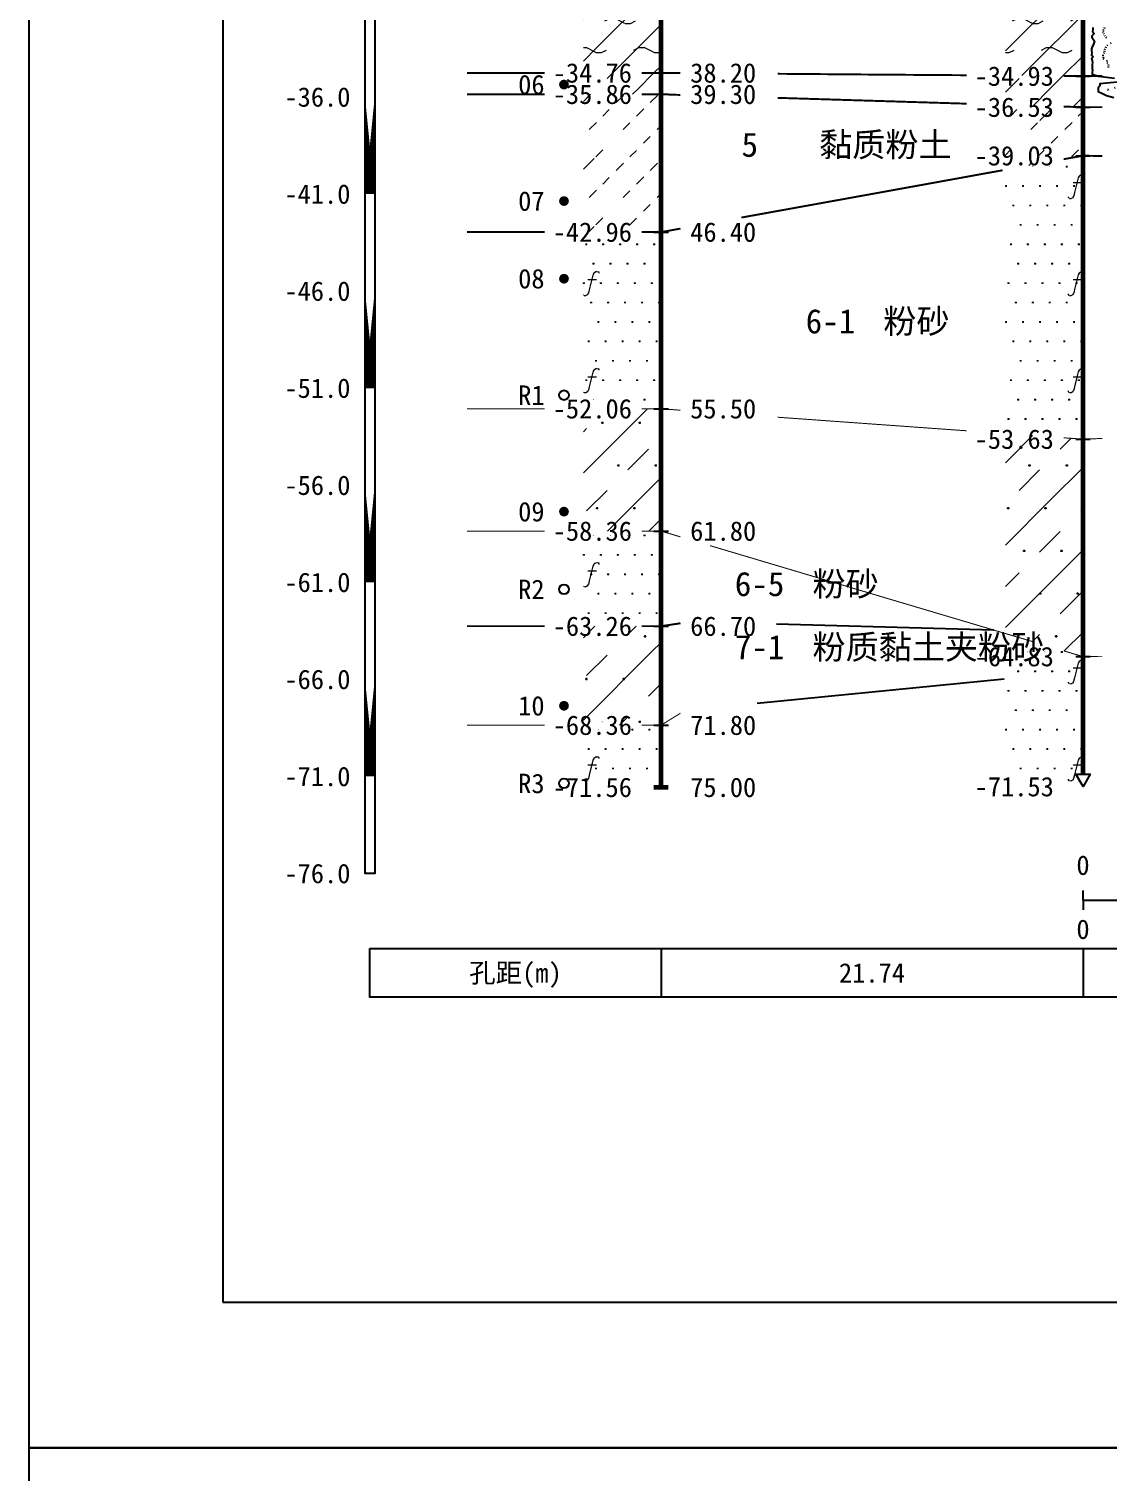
# Model space of a CAD drawing. Extents: x -37 to 3540, y -1485 to 297.
# Drawn here: x -37.4 to 73.8, y -299.5 to -150.8 of the extents above; entities that cross this region are included whole.
import ezdxf
from ezdxf.enums import TextEntityAlignment as Align

# ---------------------------------------------------------------- set-up
doc = ezdxf.new("R2010")
doc.units = 0
doc.linetypes.add('DOT', pattern=[6.35, 0, -6.35])
doc.layers.get('0').update_dxf_attribs({"linetype": 'CONTINUOUS'})
for name, color, linetype in [('CURVE', 200, 'CONTINUOUS'), ('FRAME', 7, 'CONTINUOUS'), ('HOLE', 41, 'CONTINUOUS'), ('RULER', 7, 'CONTINUOUS'), ('SAMPLE', 1, 'CONTINUOUS'), ('STRATUM', 241, 'CONTINUOUS')]:
    doc.layers.add(name, color=color, linetype=linetype)
doc.layers.add('HATCH', color=7, linetype='CONTINUOUS', lineweight=13)
doc.styles.add('ST', font='')
doc.styles.get('ST').set_extended_font_data('SimSun')
pattern_1 = [(45, (80.522, -297), (-2.12132, 2.12132), [10, 0]), (26.565, (81.596, -297.2536), (5.999823, 5.999812), [0.567, -12.849]), (0, (81.029, -297.2536), (0, 6), [0.567, -5.433]), (26.565, (78.9406, -297), (5.999823, 5.999812), [0.567, -12.849]), (0, (79.448, -296.7464), (0, 6), [0.567, -5.433]), (153.435, (81.029, -297.2536), (-5.999818, -5e-06), [1.134, -12.2826]), (26.565, (84.596, -294.2536), (5.999823, 5.999812), [0.567, -12.849]), (0, (84.029, -294.2536), (0, 6), [0.567, -5.433]), (26.565, (81.9406, -294), (5.999823, 5.999812), [0.567, -12.849]), (0, (82.448, -293.7464), (0, 6), [0.567, -5.433]), (153.435, (84.029, -294.2536), (-5.999818, -5e-06), [1.134, -12.2826])]
pattern_2 = [(45, (80.522, -297), (-4.24264, 4.24264), [10, 0]), (45, (81.583, -300.182), (-2.12132, 6.36396), [3, -3])]
pattern_3 = [(45, (80.522, -297), (-6e-07, 6.99998), [0.9473, -8.9522]), (45, (81.922, -295.6), (-6e-07, 6.99998), [0.9869, -8.9126]), (45, (83.322, -294.2), (-6e-07, 6.99998), [1.06018, -8.8393]), (45, (84.722, -292.8), (-6e-07, 6.99998), [0.94918, -8.95032]), (45, (86.122, -291.4), (-6e-07, 6.99998), [1.0365, -8.863]), (45, (84.022, -297), (-6e-07, 6.99998), [1.01335, -8.88615]), (45, (85.422, -295.6), (-6e-07, 6.99998), [1.07896, -12.12037]), (45, (86.822, -294.2), (-6e-07, 6.99998), [0.99882, -8.90067]), (45, (81.222, -292.8), (-4e-07, 6.99998), [1.05533, -8.84416]), (45, (82.622, -291.4), (-4e-07, 6.99998), [1.0365, -8.863])]
pattern_4 = [(82.875, (79.6873, -298.206), (0.000369, 10.000176), [0.0893, -80.5337]), (143.13, (79.7883, -298.2818), (-29.999964, 20.000054), [0.12627, -49.87373]), (172.875, (79.9655, -298.304), (-70.000246, 9.99966), [0.17857, -80.44443]), (206.565, (80.144, -298.2147), (-9.9997, -9.99969), [0.19954, -22.16046]), (243.435, (80.233, -298.0363), (9e-06, -9.9997), [0.19954, -22.16146]), (255.964, (80.3225, -297.679), (-0.0002, -9.9995), [0.36813, -40.86287]), (255.964, (80.6325, -296.439), (-0.0002, -9.9995), [1.2784, -39.9526]), (255.964, (80.701, -296.165), (-0.0002, -9.9995), [0.28235, -40.94865]), (216.87, (80.8912, -295.9108), (-9.999982, -10.000018), [0.12627, -49.87373]), (243.435, (80.7902, -295.9865), (9e-06, -9.9997), [0.19954, -22.16146]), (206.565, (81.0697, -295.8215), (-9.9997, -9.99969), [0.19954, -22.16046]), (172.875, (81.2469, -295.8437), (-70.000246, 9.99966), [0.17857, -80.44443]), (143.13, (81.348, -295.9194), (-29.999964, 20.000054), [0.12627, -49.87373]), (82.875, (81.3368, -296.008), (0.000369, 10.000176), [0.0893, -80.5337]), (0, (80.192, -296.66), (0, 10), [0.89286, -9.10714]), (0, (80.5469, -297), (1, 2), [0, -1.75]), (0, (80.5219, -296.975), (1, 2), [0, -1.75]), (0, (80.5219, -297), (1, 2), [0, -1.75]), (0, (80.4969, -297), (1, 2), [0, -1.75]), (0, (80.5219, -297.025), (1, 2), [0, -1.75])]
pattern_5 = [(82.875, (78.6857, -299.6533), (0.00081, 22.00039), [0.1964, -177.1742]), (143.13, (78.908, -299.82), (-65.99992, 44.00012), [0.2778, -109.7222]), (172.875, (79.2978, -299.8687), (-154.00054, 21.99925), [0.3929, -176.9777]), (206.565, (79.69, -299.672), (-21.99935, -21.9993), [0.439, -48.753]), (243.435, (79.887, -299.28), (2e-05, -21.9993), [0.439, -48.7552]), (255.964, (80.083, -298.494), (-0.00044, -21.9989), [0.8099, -89.8983]), (255.964, (80.765, -295.7656), (-0.00044, -21.9989), [2.8124, -87.8958]), (255.964, (80.916, -295.163), (-0.00044, -21.9989), [0.6212, -90.087]), (216.87, (81.3345, -294.6037), (-21.99996, -22.00004), [0.2778, -109.7222]), (243.435, (81.112, -294.77), (2e-05, -21.9993), [0.439, -48.7552]), (206.565, (81.727, -294.407), (-21.99935, -21.9993), [0.439, -48.753]), (172.875, (82.117, -294.456), (-154.00054, 21.99925), [0.3929, -176.9777]), (143.13, (82.339, -294.6228), (-65.99992, 44.00012), [0.2778, -109.7222]), (82.875, (82.3148, -294.8177), (0.00081, 22.00039), [0.1964, -177.1742]), (0, (79.796, -296.252), (0, 22), [1.9643, -20.0357]), (0, (80.577, -297), (2.2, 4.4), [0, -3.85]), (0, (80.522, -296.945), (2.2, 4.4), [0, -3.85]), (0, (80.522, -297), (2.2, 4.4), [0, -3.85]), (0, (80.467, -297), (2.2, 4.4), [0, -3.85]), (0, (80.522, -297.055), (2.2, 4.4), [0, -3.85])]

# ---------------------------------------------------------------- blocks, each defined once
blk = doc.blocks.new('SampleSoilUndisturbed')
at = {"const_width": 0.5}
blk.add_lwpolyline([(-0.25, 0, 1), (0.25, 0, 1)], format="xyb", close=True, dxfattribs=at)
blk = doc.blocks.new('SampleSoilDisturbed')
blk.add_circle((0, 0), 0.5)

msp = doc.modelspace()

# ---------------------------------------------------------------- hatches: boundary and pattern name
at = {"layer": 'HATCH'}
h = msp.add_hatch(dxfattribs=at)
h.set_pattern_fill('YNNT', color=251, style=0)
h.set_pattern_definition(pattern_1)
h.paths.add_polyline_path([(27.74, -140.15), (19.74, -140.15), (19.74, -155.35), (27.74, -155.35)])
h.paths.add_polyline_path([(15.67, -156.84), (25.22, -156.84), (25.22, -153.91), (15.67, -153.91)], flags=9)
h.paths.add_polyline_path([(15.67, -141.64), (25.22, -141.64), (25.22, -138.71), (15.67, -138.71)], flags=9)
h = msp.add_hatch(dxfattribs=at)
h.set_pattern_fill('YNNT', color=251, style=0)
h.set_pattern_definition(pattern_1)
h.paths.add_polyline_path([(71.21, -144.68), (63.21, -143.85), (63.21, -155.62), (71.21, -155.68)])
h.paths.add_polyline_path([(59.14, -157.17), (68.7, -157.17), (68.7, -154.24), (59.14, -154.24)], flags=9)
h.paths.add_polyline_path([(59.14, -146.17), (68.7, -146.17), (68.7, -143.24), (59.14, -143.24)], flags=9)
h = msp.add_hatch(dxfattribs=at)
h.set_pattern_fill('FZNT', color=32, style=0)
h.set_pattern_definition(pattern_2)
h.paths.add_polyline_path([(27.74, -155.35), (19.74, -155.35), (19.74, -157.55), (27.74, -157.55)])
h.paths.add_polyline_path([(15.67, -159.04), (25.22, -159.04), (25.22, -156.11), (15.67, -156.11)], flags=9)
h.paths.add_polyline_path([(15.67, -156.84), (25.22, -156.84), (25.22, -153.91), (15.67, -153.91)], flags=9)
h = msp.add_hatch(dxfattribs=at)
h.set_pattern_fill('FZNT', color=32, style=0)
h.set_pattern_definition(pattern_2)
h.paths.add_polyline_path([(71.21, -155.68), (63.21, -155.62), (63.21, -158.64), (71.21, -158.88)])
h.paths.add_polyline_path([(59.14, -160.37), (68.7, -160.37), (68.7, -157.44), (59.14, -157.44)], flags=9)
h.paths.add_polyline_path([(59.14, -157.17), (68.7, -157.17), (68.7, -154.24), (59.14, -154.24)], flags=9)
h = msp.add_hatch(dxfattribs=at)
h.set_pattern_fill('NZFT', color=52, style=0)
h.set_pattern_definition(pattern_3)
h.paths.add_polyline_path([(27.74, -157.55), (19.74, -157.55), (19.74, -171.75), (27.74, -171.75)])
h.paths.add_polyline_path([(15.67, -173.24), (25.22, -173.24), (25.22, -170.31), (15.67, -170.31)], flags=9)
h.paths.add_polyline_path([(15.67, -159.04), (25.22, -159.04), (25.22, -156.11), (15.67, -156.11)], flags=9)
h = msp.add_hatch(dxfattribs=at)
h.set_pattern_fill('NZFT', color=52, style=0)
h.set_pattern_definition(pattern_3)
h.paths.add_polyline_path([(71.21, -158.88), (63.21, -158.64), (63.21, -165.33), (71.21, -163.88)])
h.paths.add_polyline_path([(59.14, -165.37), (68.7, -165.37), (68.7, -162.44), (59.14, -162.44)], flags=9)
h.paths.add_polyline_path([(59.14, -160.37), (68.7, -160.37), (68.7, -157.44), (59.14, -157.44)], flags=9)
h = msp.add_hatch(dxfattribs=at)
h.set_pattern_fill('FS', color=142, style=0)
h.set_pattern_definition(pattern_4)
h.paths.add_polyline_path([(71.21, -163.88), (63.21, -165.33), (63.21, -192.51), (71.21, -193.08)])
h.paths.add_polyline_path([(59.14, -194.57), (68.7, -194.57), (68.7, -191.64), (59.14, -191.64)], flags=9)
h.paths.add_polyline_path([(59.14, -165.37), (68.7, -165.37), (68.7, -162.44), (59.14, -162.44)], flags=9)
h = msp.add_hatch(dxfattribs=at)
h.set_pattern_fill('FS', color=142, style=0)
h.set_pattern_definition(pattern_4)
h.paths.add_polyline_path([(27.74, -171.75), (19.74, -171.75), (19.74, -189.95), (27.74, -189.95)])
h.paths.add_polyline_path([(15.67, -191.44), (25.22, -191.44), (25.22, -188.51), (15.67, -188.51)], flags=9)
h.paths.add_polyline_path([(15.67, -173.24), (25.22, -173.24), (25.22, -170.31), (15.67, -170.31)], flags=9)
h = msp.add_hatch(dxfattribs=at)
h.set_pattern_fill('FZNT', color=32, style=0)
h.set_pattern_definition(pattern_2)
h.paths.add_polyline_path([(27.74, -189.95), (19.74, -189.95), (19.74, -202.55), (27.74, -202.55)])
h.paths.add_polyline_path([(15.67, -204.04), (25.22, -204.04), (25.22, -201.11), (15.67, -201.11)], flags=9)
h.paths.add_polyline_path([(15.67, -191.44), (25.22, -191.44), (25.22, -188.51), (15.67, -188.51)], flags=9)
h = msp.add_hatch(dxfattribs=at)
h.set_pattern_fill('FS', color=32, scale=2.2, style=0)
h.set_pattern_definition(pattern_5)
h.paths.add_polyline_path([(27.74, -189.95), (19.74, -189.95), (19.74, -202.55), (27.74, -202.55)])
h.paths.add_polyline_path([(15.67, -204.04), (25.22, -204.04), (25.22, -201.11), (15.67, -201.11)], flags=9)
h.paths.add_polyline_path([(15.67, -191.44), (25.22, -191.44), (25.22, -188.51), (15.67, -188.51)], flags=9)
h = msp.add_hatch(dxfattribs=at)
h.set_pattern_fill('FZNT', color=32, style=0)
h.set_pattern_definition(pattern_2)
h.paths.add_polyline_path([(71.21, -193.08), (63.21, -192.51), (63.21, -213.1), (71.21, -215.48)])
h.paths.add_polyline_path([(42.52, -216.94), (69.2, -216.94), (69.2, -211.99), (42.52, -211.99)], flags=9)
h.paths.add_polyline_path([(59.14, -194.57), (68.7, -194.57), (68.7, -191.64), (59.14, -191.64)], flags=9)
h = msp.add_hatch(dxfattribs=at)
h.set_pattern_fill('FS', color=32, scale=2.2, style=0)
h.set_pattern_definition(pattern_5)
h.paths.add_polyline_path([(71.21, -193.08), (63.21, -192.51), (63.21, -213.1), (71.21, -215.48)])
h.paths.add_polyline_path([(42.52, -216.94), (69.2, -216.94), (69.2, -211.99), (42.52, -211.99)], flags=9)
h.paths.add_polyline_path([(59.14, -194.57), (68.7, -194.57), (68.7, -191.64), (59.14, -191.64)], flags=9)
h = msp.add_hatch(dxfattribs=at)
h.set_pattern_fill('FS', color=142, style=0)
h.set_pattern_definition(pattern_4)
h.paths.add_polyline_path([(27.74, -202.55), (19.74, -202.55), (19.74, -212.35), (27.74, -212.35)])
h.paths.add_polyline_path([(15.67, -213.84), (25.22, -213.84), (25.22, -210.91), (15.67, -210.91)], flags=9)
h.paths.add_polyline_path([(15.67, -204.04), (25.22, -204.04), (25.22, -201.11), (15.67, -201.11)], flags=9)
h = msp.add_hatch(dxfattribs=at)
h.set_pattern_fill('FZNT', color=32, style=0)
h.set_pattern_definition(pattern_2)
h.paths.add_polyline_path([(27.74, -212.35), (19.74, -212.35), (19.74, -222.55), (27.74, -222.55)])
h.paths.add_polyline_path([(15.67, -224.04), (25.22, -224.04), (25.22, -221.11), (15.67, -221.11)], flags=9)
h.paths.add_polyline_path([(15.67, -213.84), (25.22, -213.84), (25.22, -210.91), (15.67, -210.91)], flags=9)
h = msp.add_hatch(dxfattribs=at)
h.set_pattern_fill('FS', color=32, scale=2.2, style=0)
h.set_pattern_definition(pattern_5)
h.paths.add_polyline_path([(27.74, -212.35), (19.74, -212.35), (19.74, -222.55), (27.74, -222.55)])
h.paths.add_polyline_path([(15.67, -224.04), (25.22, -224.04), (25.22, -221.11), (15.67, -221.11)], flags=9)
h.paths.add_polyline_path([(15.67, -213.84), (25.22, -213.84), (25.22, -210.91), (15.67, -210.91)], flags=9)
h = msp.add_hatch(dxfattribs=at)
h.set_pattern_fill('FS', color=142, style=0)
h.set_pattern_definition(pattern_4)
h.paths.add_polyline_path([(71.21, -215.48), (63.21, -213.1), (63.21, -228.88), (71.21, -228.88), (70.46, -227.58), (71.21, -227.58)])
h.paths.add_polyline_path([(42.52, -216.94), (69.2, -216.94), (69.2, -211.99), (42.52, -211.99)], flags=9)
h.paths.add_polyline_path([(59.14, -230.37), (68.7, -230.37), (68.7, -227.44), (59.14, -227.44)], flags=9)
h.paths.add_polyline_path([(59.14, -216.97), (68.7, -216.97), (68.7, -214.04), (59.14, -214.04)], flags=9)
h = msp.add_hatch(dxfattribs=at)
h.set_pattern_fill('FS', color=142, style=0)
h.set_pattern_definition(pattern_4)
h.paths.add_polyline_path([(27.74, -222.55), (19.74, -222.55), (19.74, -228.95), (27.74, -228.95)])
h.paths.add_polyline_path([(15.67, -230.44), (25.22, -230.44), (25.22, -227.51), (15.67, -227.51)], flags=9)
h.paths.add_polyline_path([(15.67, -224.04), (25.22, -224.04), (25.22, -221.11), (15.67, -221.11)], flags=9)

# ---------------------------------------------------------------- linework, layer by layer
at = {"layer": 'CURVE', "color": 30, "linetype": 'Continuous'}
for points in [[(72.23, -150.68), (72.21, -150.88), (72.18, -151.08), (72.36, -151.28), (72.16, -151.48), (72.11, -151.68), (72.25, -151.88), (72.39, -152.08), (72.32, -152.28), (72.24, -152.48), (72.16, -152.68), (72.07, -152.88), (72.07, -153.08), (72.12, -153.28), (72.07, -153.48), (72.26, -153.68), (72.07, -153.88), (72.16, -154.08), (72.2, -154.28), (72.15, -154.48), (72.14, -154.68), (72.17, -154.88), (72.19, -155.08), (72.14, -155.28), (72.15, -155.48), (72.8, -155.68), (74.46, -155.88)], [(75.1, -156.28), (72.93, -156.48), (72.94, -156.68), (72.76, -156.88), (72.77, -157.08), (72.78, -157.28), (73.21, -157.48), (73.63, -157.68), (74.38, -157.88)]]:
    msp.add_lwpolyline(points, dxfattribs=at)
at = {"layer": 'CURVE', "color": 100, "linetype": 'DOT', "ltscale": 0.1}
for points in [[(73.43, -150.68), (73.3, -150.88), (73.24, -151.08), (73.32, -151.28), (73.42, -151.48), (73.54, -151.68), (73.84, -151.88)], [(74.12, -152.28), (73.73, -152.48), (73.56, -152.68), (73.47, -152.88), (73.41, -153.08), (73.39, -153.28), (73.25, -153.48), (73.28, -153.68), (73.26, -153.88), (73.66, -154.08), (73.68, -154.28), (73.84, -154.48), (73.79, -154.68), (73.82, -154.88)], [(74.54, -156.88), (73.77, -157.08), (73.84, -157.28)]]:
    msp.add_lwpolyline(points, dxfattribs=at)
at = {"layer": 'FRAME', "color": 245, "linetype": 'Continuous'}
for p, q in [((-37.39, 0), (-37.39, -297)), ((-37.39, -297), (602.01, -297)), ((678.45, -297), (-37.39, -297)), ((-37.39, -297), (-37.39, -594))]:
    msp.add_line(p, q, dxfattribs=at)
at = {"layer": 'FRAME', "linetype": 'Continuous'}
for p, q in [((-17.39, -15), (-17.39, -282)), ((-17.39, -282), (480.52, -282))]:
    msp.add_line(p, q, dxfattribs=at)
at = {"layer": 'HOLE', "linetype": 'Continuous', "const_width": 0.5}
for points in [[(27.74, -78.95), (27.74, -228.95)], [(71.21, -78.88), (71.21, -227.58)], [(26.99, -228.95), (28.49, -228.95)]]:
    msp.add_lwpolyline(points, dxfattribs=at)
at = {"layer": 'HOLE', "linetype": 'Continuous'}
for points in [[(26.99, -155.35), (28.49, -155.35)], [(70.46, -155.68), (71.96, -155.68)], [(26.99, -157.55), (28.49, -157.55)], [(70.46, -158.88), (71.96, -158.88)], [(70.46, -163.88), (71.96, -163.88)], [(26.99, -171.75), (28.49, -171.75)], [(26.99, -189.95), (28.49, -189.95)], [(70.46, -193.08), (71.96, -193.08)], [(26.99, -202.55), (28.49, -202.55)], [(26.99, -212.35), (28.49, -212.35)], [(70.46, -215.48), (71.96, -215.48)], [(26.99, -222.55), (28.49, -222.55)]]:
    msp.add_lwpolyline(points, dxfattribs=at)
msp.add_lwpolyline([(70.46, -227.58), (71.96, -227.58), (71.21, -228.88)], close=True, dxfattribs=at)
at = {"layer": 'RULER', "linetype": 'Continuous'}
for points in [[(-2.76, -77.83), (-1.76, -77.83), (-1.76, -237.83), (-2.76, -237.83)], [(-2.26, -245.57), (27.74, -245.57), (27.74, -250.57), (-2.26, -250.57)]]:
    msp.add_lwpolyline(points, close=True, dxfattribs=at)
at = {"layer": 'RULER', "linetype": 'Continuous', "const_width": 1}
for points in [[(-2.26, -157.83), (-2.26, -167.83)], [(-2.26, -177.83), (-2.26, -187.83)], [(-2.26, -197.83), (-2.26, -207.83)], [(-2.26, -217.83), (-2.26, -227.83)]]:
    msp.add_lwpolyline(points, close=True, dxfattribs=at)
at = {"layer": 'RULER', "linetype": 'Continuous'}
for points in [[(71.21, -240.57), (71.21, -239.57)], [(71.21, -240.57), (121.21, -240.57)], [(71.21, -240.57), (71.21, -241.57)], [(27.74, -245.57), (71.21, -245.57), (71.21, -250.57), (27.74, -250.57)], [(71.21, -245.57), (113.97, -245.57), (113.97, -250.57), (71.21, -250.57)]]:
    msp.add_lwpolyline(points, dxfattribs=at)
at = {"layer": 'STRATUM', "linetype": 'Continuous'}
for points, const_width in [([(7.74, -155.35), (15.74, -155.35)], 0.2), ([(25.74, -155.35), (27.74, -155.35), (29.74, -155.37)], 0.2), ([(39.74, -155.44), (49.47, -155.52), (59.21, -155.59)], 0.2), ([(69.21, -155.67), (71.21, -155.68), (73.21, -155.65)], 0.2), ([(7.74, -157.55), (15.74, -157.55)], 0.2), ([(25.74, -157.55), (27.74, -157.55), (29.74, -157.62)], 0.2), ([(39.74, -157.92), (49.47, -158.22), (59.21, -158.52)], 0.2), ([(69.21, -158.82), (71.21, -158.88), (73.21, -158.88)], 0.2), ([(69.21, -164.24), (71.21, -163.88), (73.21, -163.91)], 0.2), ([(36.02, -170.25), (49.47, -167.82), (62.92, -165.38)], 0.2), ([(7.74, -171.75), (15.74, -171.75)], 0.2), ([(25.74, -171.75), (27.74, -171.75), (29.74, -171.39)], 0.2), ([(7.74, -189.95), (15.74, -189.95)], 0.1), ([(25.74, -189.95), (27.74, -189.95), (29.74, -190.1)], 0.1), ([(39.74, -190.82), (49.47, -191.52), (59.21, -192.22)], 0.1), ([(69.21, -192.94), (71.21, -193.08), (73.21, -193.01)], 0.1), ([(7.74, -202.55), (15.74, -202.55)], 0.1), ([(25.74, -202.55), (27.74, -202.55), (29.74, -203.15)], 0.1), ([(32.78, -204.05), (49.47, -209.02), (66.16, -213.98)], 0.1), ([(7.74, -212.35), (15.74, -212.35)], 0.2), ([(25.74, -212.35), (27.74, -212.35), (29.74, -212.05)], 0.2), ([(69.21, -214.89), (71.21, -215.48), (73.21, -215.49)], 0.1), ([(25.74, -222.55), (27.74, -222.55), (29.74, -221.31)], 0.1), ([(7.74, -222.55), (15.74, -222.55)], 0.1)]:
    msp.add_lwpolyline(points, dxfattribs=dict(at, const_width=const_width))
at = {"layer": 'STRATUM'}
for points in [[(39.62, -212.11), (62.01, -212.73)], [(37.65, -220.29), (63.09, -217.79)]]:
    msp.add_lwpolyline(points, dxfattribs=at)

# ---------------------------------------------------------------- block references
at = {"layer": 'SAMPLE'}
for name, p in [('SampleSoilUndisturbed', (17.74, -156.55)), ('SampleSoilUndisturbed', (17.74, -168.55)), ('SampleSoilUndisturbed', (17.74, -176.55)), ('SampleSoilDisturbed', (17.74, -188.55)), ('SampleSoilUndisturbed', (17.74, -200.55)), ('SampleSoilDisturbed', (17.74, -208.55)), ('SampleSoilUndisturbed', (17.74, -220.55)), ('SampleSoilDisturbed', (17.74, -228.55))]:
    msp.add_blockref(name, p, dxfattribs=at)

# ---------------------------------------------------------------- texts
at = {"layer": 'HOLE', "style": 'ST'}
for s, p in [('-34.76', (24.74, -155.35)), ('-34.93', (68.21, -155.68)), ('-35.86', (24.74, -157.55)), ('-36.53', (68.21, -158.88)), ('-39.03', (68.21, -163.88)), ('-42.96', (24.74, -171.75)), ('-52.06', (24.74, -189.95)), ('-53.63', (68.21, -193.08)), ('-58.36', (24.74, -202.55)), ('-63.26', (24.74, -212.35)), ('-64.83', (68.21, -215.48)), ('-68.36', (24.74, -222.55)), ('-71.56', (24.74, -228.95)), ('-71.53', (68.21, -228.88))]:
    msp.add_text(s, height=2, dxfattribs=at).set_placement(p, align=Align.MIDDLE_RIGHT)
for s, p in [('38.20', (30.74, -155.35)), ('39.30', (30.74, -157.55)), ('46.40', (30.74, -171.75)), ('55.50', (30.74, -189.95)), ('61.80', (30.74, -202.55)), ('66.70', (30.74, -212.35)), ('71.80', (30.74, -222.55)), ('75.00', (30.74, -228.95))]:
    msp.add_text(s, height=2, dxfattribs=at).set_placement(p, align=Align.MIDDLE_LEFT)
at = {"layer": 'RULER', "style": 'ST'}
for s, p in [('-36.0', (-4.26, -157.83)), ('-41.0', (-4.26, -167.83)), ('-46.0', (-4.26, -177.83)), ('-51.0', (-4.26, -187.83)), ('-56.0', (-4.26, -197.83)), ('-61.0', (-4.26, -207.83)), ('-66.0', (-4.26, -217.83)), ('-71.0', (-4.26, -227.83)), ('-76.0', (-4.26, -237.83))]:
    msp.add_text(s, height=2, dxfattribs=at).set_placement(p, align=Align.MIDDLE_RIGHT)
msp.add_text('0', height=2, dxfattribs=at).set_placement((71.21, -238.57), align=Align.BOTTOM_CENTER)
msp.add_text('0', height=2, dxfattribs=at).set_placement((71.21, -242.57), align=Align.TOP_CENTER)
for s, p in [('孔距(m)', (12.74, -248.07)), ('21.74', (49.47, -248.07))]:
    msp.add_text(s, height=2, dxfattribs=at).set_placement(p, align=Align.MIDDLE_CENTER)
at = {"layer": 'SAMPLE', "style": 'ST'}
for s, p in [('06', (15.74, -156.55)), ('07', (15.74, -168.55)), ('08', (15.74, -176.55)), ('R1', (15.74, -188.55)), ('09', (15.74, -200.55)), ('R2', (15.74, -208.55)), ('10', (15.74, -220.55)), ('R3', (15.74, -228.55))]:
    msp.add_text(s, height=2, dxfattribs=at).set_placement(p, align=Align.MIDDLE_RIGHT)
at = {"layer": 'STRATUM', "style": 'ST'}
for s, p in [('5', (36.03, -162.74)), ('黏质粉土', (44.03, -162.74)), ('6-1', (42.64, -180.93)), ('粉砂', (50.64, -180.93)), ('粉砂', (43.34, -208)), ('6-5', (35.34, -208)), ('7-1', (35.34, -214.5)), ('粉质黏土夹粉砂', (43.34, -214.5))]:
    msp.add_text(s, height=2.5, dxfattribs=at).set_placement(p, align=Align.MIDDLE_LEFT)

doc.saveas('drawing.dxf')
